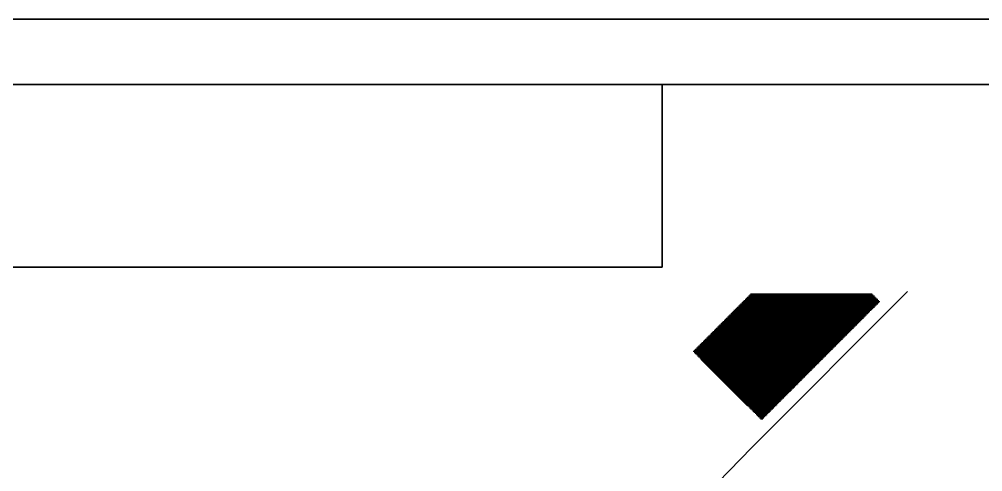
# Model space of a CAD drawing. Extents: x 1 to 210, y 1 to 298.
# Drawn here: x 41.3 to 115.1, y 263 to 297.6 of the extents above; entities that cross this region are included whole.
import ezdxf

# ---------------------------------------------------------------- set-up
doc = ezdxf.new("R2010")
doc.units = 0

msp = doc.modelspace()

# ---------------------------------------------------------------- linework, layer by layer
at = {"layer": 'P00111'}
msp.add_lwpolyline([(93.895335, 261.281328), (97.366667, 264.837326), (93.895335, 261.281328)], dxfattribs=at)
at = {"layer": 'P00113'}
msp.add_lwpolyline([(97.366667, 264.837326), (109.304665, 276.775326), (97.366667, 264.837326)], dxfattribs=at)
at = {"layer": 'P01265'}
msp.add_lwpolyline([(97.281993, 276.605993), (106.595335, 276.605993)], dxfattribs=at)
at = {"layer": 'P01266'}
msp.add_lwpolyline([(97.197329, 276.521327), (106.679998, 276.521327)], dxfattribs=at)
at = {"layer": 'P01267'}
msp.add_lwpolyline([(97.112666, 276.436659), (106.764661, 276.436659)], dxfattribs=at)
at = {"layer": 'P01268'}
msp.add_lwpolyline([(97.028003, 276.351992), (106.849335, 276.351992)], dxfattribs=at)
at = {"layer": 'P01269'}
msp.add_lwpolyline([(96.943329, 276.267326), (106.933998, 276.267326)], dxfattribs=at)
at = {"layer": 'P01270'}
msp.add_lwpolyline([(96.858666, 276.182659), (107.018661, 276.182659)], dxfattribs=at)
at = {"layer": 'P01271'}
msp.add_lwpolyline([(96.774003, 276.097993), (107.103335, 276.097993)], dxfattribs=at)
at = {"layer": 'P01272'}
msp.add_lwpolyline([(96.689329, 276.013326), (107.187999, 276.013326)], dxfattribs=at)
at = {"layer": 'P01273'}
msp.add_lwpolyline([(96.604665, 275.92866), (107.103335, 275.92866)], dxfattribs=at)
at = {"layer": 'P01274'}
msp.add_lwpolyline([(96.520002, 275.843993), (107.018661, 275.843993)], dxfattribs=at)
at = {"layer": 'P01275'}
msp.add_lwpolyline([(96.435328, 275.759327), (106.933998, 275.759327)], dxfattribs=at)
at = {"layer": 'P01276'}
msp.add_lwpolyline([(96.350665, 275.674659), (106.849335, 275.674659)], dxfattribs=at)
at = {"layer": 'P01277'}
msp.add_lwpolyline([(96.266002, 275.589992), (106.764661, 275.589992)], dxfattribs=at)
at = {"layer": 'P01278'}
msp.add_lwpolyline([(96.181328, 275.505325), (106.679998, 275.505325)], dxfattribs=at)
at = {"layer": 'P01279'}
msp.add_lwpolyline([(96.096665, 275.420659), (106.595335, 275.420659)], dxfattribs=at)
at = {"layer": 'P01280'}
msp.add_lwpolyline([(96.012001, 275.335993), (106.510661, 275.335993)], dxfattribs=at)
at = {"layer": 'P01281'}
msp.add_lwpolyline([(95.927327, 275.251327), (106.425997, 275.251327)], dxfattribs=at)
at = {"layer": 'P01282'}
msp.add_lwpolyline([(95.842664, 275.166659), (106.341334, 275.166659)], dxfattribs=at)
at = {"layer": 'P01283'}
msp.add_lwpolyline([(95.758001, 275.081993), (106.25666, 275.081993)], dxfattribs=at)
at = {"layer": 'P01284'}
msp.add_lwpolyline([(95.673327, 274.997327), (106.171997, 274.997327)], dxfattribs=at)
at = {"layer": 'P01285'}
msp.add_lwpolyline([(95.588664, 274.912658), (106.087334, 274.912658)], dxfattribs=at)
at = {"layer": 'P01286'}
msp.add_lwpolyline([(95.504, 274.827992), (106.00266, 274.827992)], dxfattribs=at)
at = {"layer": 'P01287'}
msp.add_lwpolyline([(95.419326, 274.743326), (105.917997, 274.743326)], dxfattribs=at)
at = {"layer": 'P01288'}
msp.add_lwpolyline([(95.334663, 274.65866), (105.833333, 274.65866)], dxfattribs=at)
at = {"layer": 'P01289'}
msp.add_lwpolyline([(95.25, 274.573992), (105.748659, 274.573992)], dxfattribs=at)
at = {"layer": 'P01290'}
msp.add_lwpolyline([(95.165326, 274.489326), (105.663996, 274.489326)], dxfattribs=at)
at = {"layer": 'P01291'}
msp.add_lwpolyline([(95.080663, 274.40466), (105.579333, 274.40466)], dxfattribs=at)
at = {"layer": 'P01292'}
msp.add_lwpolyline([(94.996, 274.319994), (105.49467, 274.319994)], dxfattribs=at)
at = {"layer": 'P01293'}
msp.add_lwpolyline([(94.911336, 274.235325), (105.409996, 274.235325)], dxfattribs=at)
at = {"layer": 'P01294'}
msp.add_lwpolyline([(94.826662, 274.15066), (105.325332, 274.15066)], dxfattribs=at)
at = {"layer": 'P01295'}
msp.add_lwpolyline([(94.741999, 274.065994), (105.240669, 274.065994)], dxfattribs=at)
at = {"layer": 'P01296'}
msp.add_lwpolyline([(94.657336, 273.981325), (105.155995, 273.981325)], dxfattribs=at)
at = {"layer": 'P01297'}
msp.add_lwpolyline([(94.572662, 273.896659), (105.071332, 273.896659)], dxfattribs=at)
at = {"layer": 'P01298'}
msp.add_lwpolyline([(94.487999, 273.811993), (104.986669, 273.811993)], dxfattribs=at)
at = {"layer": 'P01299'}
msp.add_lwpolyline([(94.403335, 273.727327), (104.901995, 273.727327)], dxfattribs=at)
at = {"layer": 'P01300'}
msp.add_lwpolyline([(94.318661, 273.642659), (104.817332, 273.642659)], dxfattribs=at)
at = {"layer": 'P01301'}
msp.add_lwpolyline([(94.233998, 273.557993), (104.732668, 273.557993)], dxfattribs=at)
at = {"layer": 'P01302'}
msp.add_lwpolyline([(94.149335, 273.473327), (104.647994, 273.473327)], dxfattribs=at)
at = {"layer": 'P01303'}
msp.add_lwpolyline([(94.064661, 273.388658), (104.563331, 273.388658)], dxfattribs=at)
at = {"layer": 'P01304'}
msp.add_lwpolyline([(93.979998, 273.303992), (104.478668, 273.303992)], dxfattribs=at)
at = {"layer": 'P01305'}
msp.add_lwpolyline([(93.895335, 273.219326), (104.393994, 273.219326)], dxfattribs=at)
at = {"layer": 'P01306'}
msp.add_lwpolyline([(93.810661, 273.134661), (104.309331, 273.134661)], dxfattribs=at)
at = {"layer": 'P01307'}
msp.add_lwpolyline([(93.725997, 273.049992), (104.224668, 273.049992)], dxfattribs=at)
at = {"layer": 'P01308'}
msp.add_lwpolyline([(93.641334, 272.965326), (104.139994, 272.965326)], dxfattribs=at)
at = {"layer": 'P01309'}
msp.add_lwpolyline([(93.55666, 272.88066), (104.05533, 272.88066)], dxfattribs=at)
at = {"layer": 'P01310'}
msp.add_lwpolyline([(93.471997, 272.795991), (103.970667, 272.795991)], dxfattribs=at)
at = {"layer": 'P01311'}
msp.add_lwpolyline([(93.387334, 272.711326), (103.885993, 272.711326)], dxfattribs=at)
at = {"layer": 'P01312'}
msp.add_lwpolyline([(93.30266, 272.62666), (103.80133, 272.62666)], dxfattribs=at)
at = {"layer": 'P01313'}
msp.add_lwpolyline([(93.217997, 272.541994), (103.716667, 272.541994)], dxfattribs=at)
at = {"layer": 'P01314'}
msp.add_lwpolyline([(93.133333, 272.457325), (103.631993, 272.457325)], dxfattribs=at)
at = {"layer": 'P01315'}
msp.add_lwpolyline([(93.048659, 272.372659), (103.547329, 272.372659)], dxfattribs=at)
at = {"layer": 'P01316'}
msp.add_lwpolyline([(92.963996, 272.287993), (103.462666, 272.287993)], dxfattribs=at)
at = {"layer": 'P01317'}
msp.add_lwpolyline([(92.879333, 272.203327), (103.378003, 272.203327)], dxfattribs=at)
at = {"layer": 'P01318'}
msp.add_lwpolyline([(92.963996, 272.118659), (103.293329, 272.118659)], dxfattribs=at)
at = {"layer": 'P01319'}
msp.add_lwpolyline([(93.048659, 272.033993), (103.208666, 272.033993)], dxfattribs=at)
at = {"layer": 'P01320'}
msp.add_lwpolyline([(93.133333, 271.949327), (103.124003, 271.949327)], dxfattribs=at)
at = {"layer": 'P01321'}
msp.add_lwpolyline([(93.217997, 271.864658), (103.039329, 271.864658)], dxfattribs=at)
at = {"layer": 'P01322'}
msp.add_lwpolyline([(93.30266, 271.779992), (102.954665, 271.779992)], dxfattribs=at)
at = {"layer": 'P01323'}
msp.add_lwpolyline([(93.387334, 271.695327), (102.870002, 271.695327)], dxfattribs=at)
at = {"layer": 'P01324'}
msp.add_lwpolyline([(93.471997, 271.610661), (102.785328, 271.610661)], dxfattribs=at)
at = {"layer": 'P01325'}
msp.add_lwpolyline([(93.55666, 271.525992), (102.700665, 271.525992)], dxfattribs=at)
at = {"layer": 'P01326'}
msp.add_lwpolyline([(93.641334, 271.441326), (102.616002, 271.441326)], dxfattribs=at)
at = {"layer": 'P01327'}
msp.add_lwpolyline([(93.725997, 271.35666), (102.531328, 271.35666)], dxfattribs=at)
at = {"layer": 'P01328'}
msp.add_lwpolyline([(93.810661, 271.271992), (102.446665, 271.271992)], dxfattribs=at)
at = {"layer": 'P01329'}
msp.add_lwpolyline([(93.895335, 271.187326), (102.362001, 271.187326)], dxfattribs=at)
at = {"layer": 'P01330'}
msp.add_lwpolyline([(93.979998, 271.10266), (102.277327, 271.10266)], dxfattribs=at)
at = {"layer": 'P01331'}
msp.add_lwpolyline([(94.064661, 271.017994), (102.192664, 271.017994)], dxfattribs=at)
at = {"layer": 'P01332'}
msp.add_lwpolyline([(94.149335, 270.933325), (102.108001, 270.933325)], dxfattribs=at)
at = {"layer": 'P01333'}
msp.add_lwpolyline([(94.233998, 270.848659), (102.023327, 270.848659)], dxfattribs=at)
at = {"layer": 'P01334'}
msp.add_lwpolyline([(94.318661, 270.763993), (101.938664, 270.763993)], dxfattribs=at)
at = {"layer": 'P01335'}
msp.add_lwpolyline([(94.403335, 270.679328), (101.854, 270.679328)], dxfattribs=at)
at = {"layer": 'P01336'}
msp.add_lwpolyline([(94.487999, 270.594659), (101.769326, 270.594659)], dxfattribs=at)
at = {"layer": 'P01337'}
msp.add_lwpolyline([(94.572662, 270.509993), (101.684663, 270.509993)], dxfattribs=at)
at = {"layer": 'P01338'}
msp.add_lwpolyline([(94.657336, 270.425327), (101.6, 270.425327)], dxfattribs=at)
at = {"layer": 'P01339'}
msp.add_lwpolyline([(94.741999, 270.340658), (101.515326, 270.340658)], dxfattribs=at)
at = {"layer": 'P01340'}
msp.add_lwpolyline([(94.826662, 270.255993), (101.430663, 270.255993)], dxfattribs=at)
at = {"layer": 'P01341'}
msp.add_lwpolyline([(94.911336, 270.171327), (101.346, 270.171327)], dxfattribs=at)
at = {"layer": 'P01342'}
msp.add_lwpolyline([(94.996, 270.086661), (101.261336, 270.086661)], dxfattribs=at)
at = {"layer": 'P01343'}
msp.add_lwpolyline([(95.080663, 270.001992), (101.176662, 270.001992)], dxfattribs=at)
at = {"layer": 'P01344'}
msp.add_lwpolyline([(95.165326, 269.917326), (101.091999, 269.917326)], dxfattribs=at)
at = {"layer": 'P01345'}
msp.add_lwpolyline([(95.25, 269.83266), (101.007336, 269.83266)], dxfattribs=at)
at = {"layer": 'P01346'}
msp.add_lwpolyline([(95.334663, 269.747992), (100.922662, 269.747992)], dxfattribs=at)
at = {"layer": 'P01347'}
msp.add_lwpolyline([(95.419326, 269.663326), (100.837999, 269.663326)], dxfattribs=at)
at = {"layer": 'P01348'}
msp.add_lwpolyline([(95.504, 269.57866), (100.753335, 269.57866)], dxfattribs=at)
at = {"layer": 'P01349'}
msp.add_lwpolyline([(95.588664, 269.493994), (100.668661, 269.493994)], dxfattribs=at)
at = {"layer": 'P01350'}
msp.add_lwpolyline([(95.673327, 269.409325), (100.583998, 269.409325)], dxfattribs=at)
at = {"layer": 'P01351'}
msp.add_lwpolyline([(95.758001, 269.324659), (100.499335, 269.324659)], dxfattribs=at)
at = {"layer": 'P01352'}
msp.add_lwpolyline([(95.842664, 269.239994), (100.414661, 269.239994)], dxfattribs=at)
at = {"layer": 'P01353'}
msp.add_lwpolyline([(95.927327, 269.155325), (100.329998, 269.155325)], dxfattribs=at)
at = {"layer": 'P01354'}
msp.add_lwpolyline([(96.012001, 269.070659), (100.245335, 269.070659)], dxfattribs=at)
at = {"layer": 'P01355'}
msp.add_lwpolyline([(96.096665, 268.985993), (100.160661, 268.985993)], dxfattribs=at)
at = {"layer": 'P01356'}
msp.add_lwpolyline([(96.181328, 268.901327), (100.075997, 268.901327)], dxfattribs=at)
at = {"layer": 'P01357'}
msp.add_lwpolyline([(96.266002, 268.816659), (99.991334, 268.816659)], dxfattribs=at)
at = {"layer": 'P01358'}
msp.add_lwpolyline([(96.350665, 268.731993), (99.90666, 268.731993)], dxfattribs=at)
at = {"layer": 'P01359'}
msp.add_lwpolyline([(96.435328, 268.647327), (99.821997, 268.647327)], dxfattribs=at)
at = {"layer": 'P01360'}
msp.add_lwpolyline([(96.520002, 268.562661), (99.737334, 268.562661)], dxfattribs=at)
at = {"layer": 'P01361'}
msp.add_lwpolyline([(96.604665, 268.477992), (99.65266, 268.477992)], dxfattribs=at)
at = {"layer": 'P01362'}
msp.add_lwpolyline([(96.689329, 268.393326), (99.567997, 268.393326)], dxfattribs=at)
at = {"layer": 'P01363'}
msp.add_lwpolyline([(96.774003, 268.30866), (99.483333, 268.30866)], dxfattribs=at)
at = {"layer": 'P01364'}
msp.add_lwpolyline([(96.858666, 268.223992), (99.398659, 268.223992)], dxfattribs=at)
at = {"layer": 'P01365'}
msp.add_lwpolyline([(96.943329, 268.139326), (99.313996, 268.139326)], dxfattribs=at)
at = {"layer": 'P01366'}
msp.add_lwpolyline([(97.028003, 268.05466), (99.229333, 268.05466)], dxfattribs=at)
at = {"layer": 'P01367'}
msp.add_lwpolyline([(97.112666, 267.969994), (99.14467, 267.969994)], dxfattribs=at)
at = {"layer": 'P01368'}
msp.add_lwpolyline([(97.197329, 267.885325), (99.059996, 267.885325)], dxfattribs=at)
at = {"layer": 'P01369'}
msp.add_lwpolyline([(97.281993, 267.80066), (98.975332, 267.80066)], dxfattribs=at)
at = {"layer": 'P01370'}
msp.add_lwpolyline([(97.366667, 267.715994), (98.890669, 267.715994)], dxfattribs=at)
at = {"layer": 'P01371'}
msp.add_lwpolyline([(97.45133, 267.631325), (98.805995, 267.631325)], dxfattribs=at)
at = {"layer": 'P01372'}
msp.add_lwpolyline([(97.535993, 267.546659), (98.721332, 267.546659)], dxfattribs=at)
at = {"layer": 'P01373'}
msp.add_lwpolyline([(97.620667, 267.461993), (98.636669, 267.461993)], dxfattribs=at)
at = {"layer": 'P01374'}
msp.add_lwpolyline([(97.70533, 267.377327), (98.551995, 267.377327)], dxfattribs=at)
at = {"layer": 'P01375'}
msp.add_lwpolyline([(97.789994, 267.292659), (98.467332, 267.292659)], dxfattribs=at)
at = {"layer": 'P01376'}
msp.add_lwpolyline([(97.874668, 267.207993), (98.382668, 267.207993)], dxfattribs=at)
at = {"layer": 'P01377'}
msp.add_lwpolyline([(97.959331, 267.123327), (98.297994, 267.123327)], dxfattribs=at)
at = {"layer": 'P01378'}
msp.add_lwpolyline([(98.043994, 267.038658), (98.213331, 267.038658), (98.043994, 267.038658)], dxfattribs=at)
at = {"layer": 'P01379'}
msp.add_lwpolyline([(97.028003, 268.05466), (93.471997, 271.610661), (97.028003, 268.05466)], dxfattribs=at)
at = {"layer": 'P01380'}
msp.add_lwpolyline([(93.471997, 271.610661), (97.028003, 275.166659), (93.471997, 271.610661)], dxfattribs=at)
at = {"layer": 'P01381'}
msp.add_lwpolyline([(97.028003, 275.166659), (100.499335, 271.610661), (97.028003, 275.166659)], dxfattribs=at)
at = {"layer": 'P01382'}
msp.add_lwpolyline([(100.499335, 271.610661), (97.028003, 268.05466), (100.499335, 271.610661)], dxfattribs=at)
at = {"layer": 'P02734'}
msp.add_lwpolyline([(0.508, 297.603326), (210.481339, 297.603326), (0.508, 297.603326)], dxfattribs=at)
at = {"layer": 'P02738'}
msp.add_lwpolyline([(20.489333, 292.607992), (205.485993, 292.607992), (20.489333, 292.607992)], dxfattribs=at)
at = {"layer": 'P02781'}
msp.add_lwpolyline([(90.508666, 278.637993), (20.489333, 278.637993), (90.508666, 278.637993)], dxfattribs=at)
at = {"layer": 'P02782'}
msp.add_lwpolyline([(90.508666, 292.607992), (90.508666, 278.637993), (90.508666, 292.607992)], dxfattribs=at)

doc.saveas('drawing.dxf')
